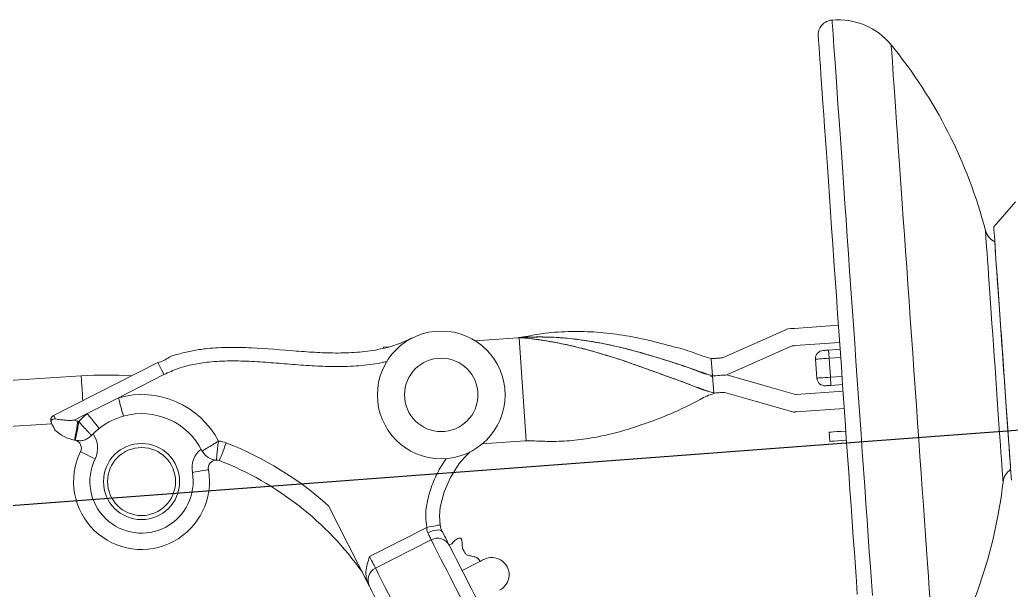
# Model space of a CAD drawing. Header units: millimetres. Extents: x 1587714 to 3094800, y -694377 to -413614.
# Drawn here: x 2254797.6 to 2255162.2, y -551070.5 to -550860.6 of the extents above; entities that cross this region are included whole.
import ezdxf

# ---------------------------------------------------------------- set-up
doc = ezdxf.new("R2010")
doc.units = ezdxf.units.MM

# ---------------------------------------------------------------- blocks, each defined once
blk = doc.blocks.new('poste RT1 vista lateral')
at = {"color": 7, "linetype": 'Continuous', "lineweight": 15}
for p, q in [((-1223.9701, 7817.9762), (-1231.936, 7808.8124)), ((-1289.0289, 7772.5918), (-1305.1416, 7771.4646)), ((-1407.0499, 7767.998), (-1422.672, 7766.9051)), ((-1406.5173, 7768.0418), (-1405.9574, 7768.0657)), ((-1406.5168, 7768.0352), (-1403.8661, 7730.1276)), ((-1304.9919, 7765.1103), (-1288.586, 7766.2575)), ((-1454.47, 7764.6821), (-1456.3951, 7764.5476)), ((-1456.3679, 7764.1585), (-1456.3951, 7764.5476)), ((-1292.6708, 7763.4652), (-1288.4116, 7763.7637)), ((-1577.6769, 7739.424), (-1539.3774, 7758.939)), ((-1335.805, 7760.299), (-1335.362, 7753.9647)), ((-1297.4493, 7760.1235), (-1296.961, 7753.1407)), ((-1292.4614, 7760.4725), (-1291.9732, 7753.4897)), ((-1567.5374, 7754.0152), (-1962.7506, 7729.1966)), ((-1537.1074, 7754.4835), (-1553.8694, 7745.9433)), ((-1336.0922, 7753.5908), (-1335.362, 7753.9637)), ((-1334.919, 7747.6294), (-1335.362, 7753.9647)), ((-1335.3386, 7753.6299), (-1335.362, 7753.9647)), ((-1304.5675, 7747.0953), (-1287.3303, 7748.3008)), ((-1287.5047, 7750.7946), (-1291.764, 7750.4971)), ((-1553.8694, 7745.9433), (-1565.2834, 7740.1278)), ((-1286.8873, 7741.9665), (-1304.4178, 7740.741)), ((-1565.2834, 7740.1278), (-1570.1217, 7737.6616)), ((-1961.6851, 7712.2298), (-1578.3318, 7736.3036)), ((-1569.7042, 7730.3116), (-1569.7003, 7730.3288)), ((-1563.7283, 7732.0397), (-1563.7401, 7732.0521)), ((-1404.3991, 7730.0904), (-1420.013, 7728.9984)), ((-1403.8655, 7730.1199), (-1403.6875, 7730.1371)), ((-1403.6911, 7730.1419), (-1403.2008, 7730.1838)), ((-1292.4693, 7733.2556), (-1292.2319, 7729.8605)), ((-1461.9946, 7677.5286), (-1476.6127, 7706.218)), ((-1440.4722, 7698.2138), (-1461.4708, 7687.5136)), ((-1435.5898, 7699.4889), (-1435.4433, 7698.7116)), ((-1438.8046, 7693.6657), (-1459.2877, 7683.2297)), ((-1431.24, 7692.1647), (-1432.183, 7691.684))]:
    blk.add_line(p, q, dxfattribs=at)
at = {"color": 8, "linetype": 'Continuous', "lineweight": 15}
for p, q in [((-1288.2023, 7760.7701), (-1292.4614, 7760.4725)), ((-1291.9732, 7753.4897), (-1287.7141, 7753.7873))]:
    blk.add_line(p, q, dxfattribs=at)
at = {"color": 5, "linetype": 'Continuous', "lineweight": 15, "flags": 128}
for points in [[(-1291.3648, 7884.8641), (-1291.3617, 7884.8193), (-1291.3369, 7884.4655), (-1291.2875, 7883.7569), (-1291.2134, 7882.6983), (-1291.115, 7881.2907), (-1290.9924, 7879.5378), (-1290.8462, 7877.4455), (-1290.6765, 7875.0203), (-1290.484, 7872.267), (-1290.2692, 7869.1943), (-1290.0326, 7865.8116), (-1289.7749, 7862.1266), (-1289.497, 7858.1507), (-1289.1993, 7853.8945), (-1288.8829, 7849.3712), (-1288.5488, 7844.5914), (-1288.1976, 7839.5693), (-1287.8304, 7834.3184), (-1287.4483, 7828.8548), (-1287.0523, 7823.1919), (-1286.6437, 7817.3468), (-1286.2233, 7811.3358), (-1285.7925, 7805.1751), (-1285.3524, 7798.8818), (-1284.9043, 7792.4731), (-1284.4494, 7785.9681), (-1283.989, 7779.3839), (-1283.5243, 7772.7387), (-1283.0568, 7766.0515), (-1282.5875, 7759.3415), (-1282.118, 7752.6267), (-1281.6494, 7745.9261), (-1281.1832, 7739.2581), (-1280.7204, 7732.6415), (-1280.2626, 7726.0945), (-1279.811, 7719.6352), (-1279.3667, 7713.2819), (-1278.9311, 7707.0525), (-1278.5054, 7700.9642), (-1278.0906, 7695.0343), (-1277.6882, 7689.2788), (-1277.2991, 7683.7132), (-1276.9243, 7678.3545), (-1276.565, 7673.2161)], [(-1296.4693, 7878.9933), (-1296.4567, 7878.8149), (-1296.4193, 7878.2799), (-1296.3571, 7877.3901), (-1296.2703, 7876.1475), (-1296.1591, 7874.5568), (-1296.0238, 7872.6218), (-1295.8648, 7870.3492), (-1295.6826, 7867.7437), (-1295.4778, 7864.815), (-1295.2509, 7861.5706), (-1295.0028, 7858.021), (-1294.7338, 7854.1749), (-1294.445, 7850.0454), (-1294.1372, 7845.6433), (-1293.8113, 7840.9817), (-1293.4682, 7836.0751), (-1293.1089, 7830.9376), (-1292.7344, 7825.5837), (-1292.3461, 7820.0295), (-1291.9448, 7814.2912), (-1291.5319, 7808.3861), (-1291.1084, 7802.3303), (-1290.6758, 7796.1428), (-1290.2351, 7789.8409), (-1289.7878, 7783.4437), (-1289.3351, 7776.9701), (-1288.8784, 7770.4384), (-1288.4189, 7763.8686), (-1287.9582, 7757.2787), (-1287.4973, 7750.6897), (-1287.0379, 7744.1189), (-1286.5812, 7737.5882), (-1286.1286, 7731.1137), (-1285.6812, 7724.7174), (-1285.2406, 7718.4155), (-1284.8079, 7712.2281), (-1284.3844, 7706.1722), (-1283.9715, 7700.2671), (-1283.5702, 7694.5288), (-1283.1818, 7688.9746), (-1282.8074, 7683.6207), (-1282.4482, 7678.4823), (-1282.105, 7673.5756)], [(-1234.9613, 7807.5125), (-1234.9489, 7807.3361), (-1234.9121, 7806.8087), (-1234.8509, 7805.9351), (-1234.7661, 7804.7202), (-1234.6579, 7803.1743), (-1234.5275, 7801.3089), (-1234.3758, 7799.1393), (-1234.2037, 7796.6797), (-1234.013, 7793.9513), (-1233.8048, 7790.9729), (-1233.5806, 7787.7686), (-1233.3425, 7784.3621), (-1233.0919, 7780.7791), (-1232.8309, 7777.0474), (-1232.5615, 7773.1946), (-1232.2858, 7769.2511), (-1232.0058, 7765.2466), (-1231.7236, 7761.2116), (-1231.4414, 7757.1757), (-1231.1614, 7753.1712), (-1230.8857, 7749.2278), (-1230.6163, 7745.3759), (-1230.3553, 7741.6441), (-1230.1047, 7738.0612), (-1229.8666, 7734.6537), (-1229.6424, 7731.4494), (-1229.4342, 7728.472), (-1229.2433, 7725.7426), (-1229.0714, 7723.284), (-1228.9197, 7721.1134), (-1228.7893, 7719.2481), (-1228.6811, 7717.7022), (-1228.5963, 7716.4881), (-1228.5351, 7715.6136), (-1228.4983, 7715.0862), (-1228.4859, 7714.9107)]]:
    blk.add_lwpolyline(points, dxfattribs=at)
at = {"color": 8, "linetype": 'Continuous', "lineweight": 15, "flags": 128}
for points in [[(-1269.6392, 7875.7584), (-1269.6268, 7875.581), (-1269.5896, 7875.0498), (-1269.528, 7874.1677), (-1269.4418, 7872.9355), (-1269.3314, 7871.3572), (-1269.1973, 7869.4384), (-1269.0397, 7867.1849), (-1268.8592, 7864.6033), (-1268.6562, 7861.7013), (-1268.4315, 7858.4874), (-1268.1857, 7854.9721), (-1267.9195, 7851.166), (-1267.6338, 7847.0805), (-1267.3294, 7842.7269), (-1267.0073, 7838.1197), (-1266.6684, 7833.2732), (-1266.3136, 7828.2015), (-1265.9443, 7822.9201), (-1265.5614, 7817.4441), (-1265.1662, 7811.7917), (-1264.7597, 7805.979), (-1264.3433, 7800.0243), (-1263.9182, 7793.9456), (-1263.4857, 7787.761), (-1263.0473, 7781.4887), (-1262.6039, 7775.1496), (-1262.1573, 7768.7609), (-1261.7084, 7762.3436), (-1261.259, 7755.9168), (-1260.8103, 7749.4996), (-1260.3635, 7743.1109), (-1259.9203, 7736.7718), (-1259.4817, 7730.4995), (-1259.0492, 7724.3149), (-1258.6241, 7718.2362), (-1258.2077, 7712.2815), (-1257.8013, 7706.4688), (-1257.406, 7700.8164), (-1257.0231, 7695.3413), (-1256.6538, 7690.0589), (-1256.2992, 7684.9873), (-1255.9603, 7680.1407), (-1255.6381, 7675.5335), (-1255.3337, 7671.181)], [(-1567.5374, 7754.0152), (-1567.5345, 7753.9685), (-1567.5113, 7753.6004), (-1567.4661, 7752.8784), (-1567.4005, 7751.8361), (-1567.3178, 7750.5181), (-1567.2213, 7748.9827), (-1567.1154, 7747.2956), (-1567.0046, 7745.5323), (-1566.9638, 7744.8828)]]:
    blk.add_lwpolyline(points, dxfattribs=at)
at = {"color": 7, "linetype": 'Continuous', "lineweight": 15, "flags": 128}
for points in [[(-1231.936, 7808.8124), (-1231.933, 7808.7685), (-1231.9085, 7808.4185), (-1231.8596, 7807.7195), (-1231.7869, 7806.679), (-1231.6907, 7805.3029), (-1231.5717, 7803.6015), (-1231.4309, 7801.5883), (-1231.2693, 7799.2775), (-1231.0882, 7796.6874), (-1230.8888, 7793.8349), (-1230.6725, 7790.7431), (-1230.4411, 7787.4348), (-1230.1964, 7783.9339), (-1229.9399, 7780.2651), (-1229.6737, 7776.458), (-1229.3996, 7772.5394), (-1229.1198, 7768.5387), (-1228.8364, 7764.4846), (-1228.5513, 7760.4086), (-1228.2669, 7756.3403), (-1227.985, 7752.3091), (-1227.7078, 7748.3456), (-1227.4374, 7744.4785), (-1227.1759, 7740.7382), (-1226.9249, 7737.1495), (-1226.6866, 7733.742), (-1226.4627, 7730.5386), (-1226.2546, 7727.5641), (-1226.0641, 7724.8404), (-1225.8926, 7722.3876), (-1225.7413, 7720.2237), (-1225.6114, 7718.365), (-1225.5036, 7716.8248), (-1225.4191, 7715.6146)], [(-1231.5542, 7803.3307), (-1231.5417, 7803.1514), (-1231.5043, 7802.6173), (-1231.4424, 7801.7313), (-1231.3563, 7800.5011), (-1231.247, 7798.938), (-1231.1153, 7797.0545), (-1230.9623, 7794.8668), (-1230.7895, 7792.3939), (-1230.5981, 7789.6578), (-1230.3899, 7786.6795), (-1230.1666, 7783.4866), (-1229.9301, 7780.1058), (-1229.6826, 7776.5648), (-1229.426, 7772.8951), (-1229.1625, 7769.1281), (-1228.8944, 7765.2943), (-1228.624, 7761.4281), (-1228.3538, 7757.5619), (-1228.0857, 7753.7282), (-1227.8222, 7749.9611), (-1227.5656, 7746.2914), (-1227.318, 7742.7504), (-1227.0816, 7739.3696), (-1226.8583, 7736.1758), (-1226.6501, 7733.1984), (-1226.4587, 7730.4614), (-1226.2859, 7727.9894), (-1226.1329, 7725.8017), (-1226.0012, 7723.9182), (-1225.8919, 7722.3551), (-1225.8058, 7721.1249), (-1225.7438, 7720.2389), (-1225.7065, 7719.7039), (-1225.694, 7719.5256), (-1225.694, 7719.5256)], [(-1307.6228, 7771.291), (-1321.0848, 7765.2981), (-1331.662, 7760.5889)], [(-1305.1416, 7771.4646), (-1306.5311, 7771.3673), (-1307.6228, 7771.291)], [(-1406.5168, 7768.0352), (-1406.5168, 7768.0352)], [(-1330.1021, 7754.3318), (-1316.6402, 7760.3257), (-1306.0629, 7765.0349)], [(-1294.6659, 7763.3259), (-1294.6276, 7763.3288), (-1294.514, 7763.3364), (-1294.3297, 7763.3498), (-1294.0815, 7763.3669), (-1293.7792, 7763.3879), (-1293.4343, 7763.4118), (-1293.06, 7763.4385), (-1292.6708, 7763.4652)], [(-1292.6708, 7763.4652), (-1292.6667, 7763.4079), (-1292.6548, 7763.2372), (-1292.6355, 7762.9607), (-1292.6095, 7762.5887), (-1292.5778, 7762.1357), (-1292.5416, 7761.6179), (-1292.5023, 7761.0562), (-1292.4614, 7760.4725)], [(-1537.1074, 7754.4835), (-1537.5503, 7755.3532), (-1537.9761, 7756.1886), (-1538.3685, 7756.9592), (-1538.7124, 7757.6334), (-1538.9947, 7758.1875), (-1539.2045, 7758.5995), (-1539.3338, 7758.8532), (-1539.3774, 7758.939)], [(-1292.4614, 7760.4725), (-1293.4346, 7760.4048), (-1294.3702, 7760.339), (-1295.2326, 7760.2789), (-1295.9884, 7760.2265), (-1296.6087, 7760.1826), (-1297.0696, 7760.1502), (-1297.3534, 7760.1302), (-1297.4493, 7760.1235)], [(-1335.362, 7753.9647), (-1335.362, 7753.9647)], [(-1330.1021, 7754.3318), (-1315.937, 7750.2701), (-1304.8072, 7747.0791)], [(-1296.961, 7753.1407), (-1296.8652, 7753.1474), (-1296.5813, 7753.1674), (-1296.1205, 7753.1998), (-1295.5001, 7753.2427), (-1294.7443, 7753.2961), (-1293.8819, 7753.3562), (-1292.9463, 7753.422), (-1291.9732, 7753.4897)], [(-1291.9732, 7753.4897), (-1291.9324, 7752.9061), (-1291.8932, 7752.3444), (-1291.8569, 7751.8275), (-1291.8252, 7751.3735), (-1291.7992, 7751.0016), (-1291.7799, 7750.725), (-1291.768, 7750.5543), (-1291.764, 7750.4971)], [(-1291.764, 7750.4971), (-1292.1532, 7750.4694), (-1292.5275, 7750.4437), (-1292.8724, 7750.4199), (-1293.1747, 7750.3989), (-1293.4229, 7750.3808), (-1293.6072, 7750.3684), (-1293.7208, 7750.3598), (-1293.759, 7750.3579)], [(-1552.0045, 7739.1961), (-1552.0404, 7739.3258), (-1552.1465, 7739.7091), (-1552.3187, 7740.3328), (-1552.5507, 7741.1721), (-1552.8333, 7742.1944), (-1553.1557, 7743.3608), (-1553.5056, 7744.6272), (-1553.8694, 7745.9433)], [(-1334.5889, 7747.6532), (-1334.7738, 7747.6399), (-1334.919, 7747.6294)], [(-1334.919, 7747.6294), (-1334.919, 7747.6294)], [(-1305.4812, 7740.6666), (-1319.6464, 7744.7283), (-1330.7761, 7747.9193)], [(-1577.6769, 7739.424), (-1577.666, 7739.403), (-1577.6333, 7739.3382), (-1577.5793, 7739.2323), (-1577.5043, 7739.0854), (-1577.4092, 7738.8985), (-1577.2948, 7738.6744), (-1577.1622, 7738.414), (-1577.0127, 7738.1203)], [(-1569.959, 7730.3689), (-1569.9354, 7730.5014), (-1569.8654, 7730.8934), (-1569.7518, 7731.5304), (-1569.599, 7732.3868), (-1569.4128, 7733.4311), (-1569.2002, 7734.6232), (-1568.9697, 7735.9154), (-1568.7299, 7737.2601)], [(-1560.921, 7734.6528), (-1561.0048, 7734.7577), (-1561.253, 7735.0695), (-1561.6562, 7735.5759), (-1562.1987, 7736.2559), (-1562.8597, 7737.0856), (-1563.6139, 7738.0326), (-1564.4322, 7739.0597), (-1565.2834, 7740.1278)], [(-1578.4814, 7736.5973), (-1578.4976, 7736.6297), (-1578.5116, 7736.6574), (-1578.5237, 7736.6803), (-1578.5335, 7736.6993), (-1578.5411, 7736.7146), (-1578.5466, 7736.7251), (-1578.5499, 7736.7318), (-1578.551, 7736.7337)], [(-1286.3085, 7733.6867), (-1288.0337, 7733.5656), (-1289.5741, 7733.4588), (-1290.8086, 7733.372), (-1291.7132, 7733.309), (-1292.2701, 7733.2699), (-1292.4688, 7733.2556), (-1292.4693, 7733.2556)], [(-1403.8661, 7730.1276), (-1403.8661, 7730.1276)], [(-1286.071, 7730.2916), (-1287.7963, 7730.1705), (-1289.3366, 7730.0627), (-1290.5711, 7729.9769), (-1291.4757, 7729.913), (-1292.0328, 7729.8748), (-1292.2314, 7729.8605), (-1292.2319, 7729.8605)], [(-1567.792, 7726.0973), (-1567.6885, 7726.0468), (-1567.3818, 7725.8971), (-1566.8839, 7725.6529), (-1566.2137, 7725.3249), (-1565.3971, 7724.9253), (-1564.4655, 7724.4685), (-1563.4546, 7723.9735), (-1562.4033, 7723.4595)], [(-1516.7015, 7722.8129), (-1516.6526, 7722.9388), (-1516.508, 7723.3098), (-1516.2732, 7723.9125), (-1515.9572, 7724.7241), (-1515.572, 7725.7121), (-1515.1326, 7726.8393), (-1514.6559, 7728.0629), (-1514.16, 7729.336)], [(-1424.4533, 7726.0573), (-1424.4533, 7726.0573), (-1424.4917, 7726.0249), (-1426.6096, 7724.0069), (-1428.4879, 7721.76), (-1431.7389, 7716.6026), (-1434.0236, 7711.3688), (-1435.505, 7705.7135), (-1435.8194, 7702.493), (-1435.5661, 7699.178)], [(-1520.7428, 7719.4932), (-1520.8563, 7719.4722), (-1521.1925, 7719.413), (-1521.7383, 7719.3158), (-1522.4729, 7719.1842), (-1523.3681, 7719.0249), (-1524.3892, 7718.8427), (-1525.4974, 7718.6453), (-1526.6498, 7718.4403)], [(-1435.5661, 7699.178), (-1435.6604, 7699.1599), (-1435.9396, 7699.1045), (-1436.393, 7699.0159), (-1437.0031, 7698.8957), (-1437.7465, 7698.7498), (-1438.5946, 7698.5829), (-1439.515, 7698.4017), (-1440.4722, 7698.2138)], [(-1434.7367, 7696.6956), (-1434.9975, 7696.996), (-1435.4195, 7697.1972), (-1435.9865, 7697.2926), (-1436.6766, 7697.2773), (-1437.4633, 7697.1524), (-1438.3166, 7696.9225), (-1439.2034, 7696.5973), (-1440.0899, 7696.1882)], [(-1435.5661, 7699.178), (-1435.2137, 7697.8381), (-1435.0421, 7697.3708), (-1434.7367, 7696.6956), (-1434.7367, 7696.6956)], [(-1438.8046, 7693.6657), (-1438.8865, 7693.8269), (-1438.9943, 7694.0386), (-1439.1267, 7694.298), (-1439.2819, 7694.6032), (-1439.4581, 7694.9484), (-1439.6531, 7695.3318), (-1439.8646, 7695.7467), (-1440.0899, 7696.1882)], [(-1418.9393, 7654.6786), (-1419.2576, 7655.3032), (-1419.7343, 7656.2388), (-1420.3618, 7657.47), (-1421.1296, 7658.9768), (-1422.0254, 7660.7354), (-1423.0346, 7662.7162), (-1424.1406, 7664.8867), (-1425.3254, 7667.2118), (-1426.5699, 7669.6541), (-1427.8536, 7672.1737), (-1429.1558, 7674.7286), (-1430.4549, 7677.2788), (-1431.7301, 7679.7812), (-1432.9606, 7682.1969), (-1434.1261, 7684.4838), (-1435.2077, 7686.6066), (-1436.1879, 7688.5302), (-1437.0506, 7690.2239), (-1437.7819, 7691.6592), (-1438.3697, 7692.8122), (-1438.8046, 7693.6657)], [(-1434.7367, 7696.6956), (-1434.2861, 7695.8115), (-1433.8631, 7694.9809), (-1433.4729, 7694.216), (-1433.1204, 7693.5236), (-1432.8099, 7692.9142), (-1432.5452, 7692.3945), (-1432.3296, 7691.972), (-1432.1657, 7691.6497)], [(-1432.1657, 7691.6497), (-1431.7593, 7690.8524), (-1431.1927, 7689.7404), (-1430.4783, 7688.3385), (-1429.6319, 7686.6772), (-1428.6722, 7684.7937), (-1427.6207, 7682.73), (-1426.5005, 7680.5317), (-1425.3365, 7678.2467), (-1424.1546, 7675.9274), (-1422.9808, 7673.6233), (-1421.8414, 7671.387), (-1420.7614, 7669.2679), (-1419.7649, 7667.3119), (-1418.8738, 7665.5629), (-1418.1082, 7664.0608), (-1417.4847, 7662.8373), (-1417.0173, 7661.9198), (-1416.7164, 7661.3286)], [(-1461.4708, 7687.5136), (-1461.1053, 7686.7964), (-1460.7492, 7686.0974), (-1460.412, 7685.4355), (-1460.1025, 7684.828), (-1459.8287, 7684.2911), (-1459.5979, 7683.8381), (-1459.4158, 7683.4815), (-1459.2877, 7683.2297)], [(-1419.405, 7686.455), (-1419.5674, 7686.372), (-1420.0523, 7686.125), (-1420.8526, 7685.7169), (-1421.9565, 7685.1552), (-1423.3481, 7684.4456), (-1425.0069, 7683.6007), (-1426.909, 7682.6317), (-1427.4341, 7682.3637)], [(-1459.2877, 7683.2297), (-1458.8528, 7682.3761), (-1458.265, 7681.2222), (-1457.5338, 7679.7869), (-1456.6711, 7678.0941), (-1455.6908, 7676.1706), (-1454.6092, 7674.0477), (-1453.4436, 7671.7598), (-1452.2132, 7669.3451), (-1450.938, 7666.8427), (-1449.6388, 7664.2926), (-1448.3368, 7661.7367), (-1447.053, 7659.2171), (-1445.8086, 7656.7748), (-1444.6236, 7654.4497), (-1443.5177, 7652.2791), (-1442.5085, 7650.2984), (-1441.6128, 7648.5407), (-1440.8448, 7647.033), (-1440.2174, 7645.8018), (-1439.7407, 7644.8662), (-1439.4224, 7644.2416)], [(-1461.5588, 7676.6732), (-1461.5992, 7676.7523), (-1461.6436, 7676.8401), (-1461.6921, 7676.9354), (-1461.7448, 7677.0384), (-1461.8015, 7677.1491), (-1461.8619, 7677.2683), (-1461.9264, 7677.3951), (-1461.9946, 7677.5286)], [(-1454.8893, 7663.584), (-1455.8937, 7665.5552), (-1457.0139, 7667.7535), (-1458.0654, 7669.8172), (-1459.0251, 7671.7007), (-1459.8715, 7673.362), (-1460.5859, 7674.7639), (-1461.1525, 7675.8759), (-1461.5588, 7676.6732)]]:
    blk.add_lwpolyline(points, dxfattribs=at)
at = {"color": 7, "linetype": 'Continuous', "lineweight": 15}
for centre, radius in [((-1435.1184, 7746.9886), 23.492), ((-1435.1184, 7746.9886), 13.5), ((-1545.3466, 7715.1077), 14), ((-1545.3466, 7715.1077), 12.5)]:
    blk.add_circle(centre, radius, dxfattribs=at)
at = {"color": 5, "linetype": 'Continuous', "lineweight": 15}
for centre, radius, start, end in [((-1290.9827, 7879.3772), 5.5, 93.984922, 184), ((-1289.0467, 7859.9241), 25.0474, 39.209971, 95.310398), ((-1409.1032, 7761.961), 180, 14.657221, 39.213083), ((-1228.6725, 7809.1572), 6.5003, 194.657221, 243.684476), ((-1222.0295, 7714.1567), 6.5003, 124.315524, 173.342779), ((-1407.2726, 7735.7826), 180, 328.786917, 353.342779)]:
    blk.add_arc(centre, radius, start, end, dxfattribs=at)
at = {"color": 7, "linetype": 'Continuous', "lineweight": 15}
for centre, radius, start, end in [((-1294.4566, 7760.3332), 3, 94, 184), ((-1558.7943, 7614.7896), 139.5, 86.038239, 93.593357), ((-1293.9683, 7753.3502), 3, 184, 274), ((-1545.3466, 7715.1077), 31.9915, 27.720285, 105.450645), ((-1576.769, 7737.6421), 2, 117, 207), ((-1567.5138, 7744.0793), 6.9269, 247.883877, 259.888291), ((-1570.4855, 7727.4163), 9.999, 78.397586, 79.888291), ((-1545.3466, 7715.1077), 31.9915, 128.549355, 136.297694), ((-1545.3466, 7715.1077), 24.9915, 26.667059, 105.450645), ((-1567.5138, 7744.0793), 13.9269, 225.99118, 259.888291), ((-1545.3466, 7715.1077), 24.9915, 128.549355, 137.35092), ((-1570.4855, 7727.4163), 2.999, 74.900981, 79.888291), ((-1570.4855, 7727.4163), 2.999, 333.9125, 74.900981), ((-1570.4855, 7727.4163), 8.999, 333.9125, 35.477904), ((-1517.7904, 7720.019), 9.999, 68.711035, 85.620393), ((-1545.3466, 7715.1077), 24.9915, 153.9125, 10.105479), ((-1517.7904, 7720.019), 8.999, 128.540075, 190.105479), ((-1517.6517, 7729.0169), 6, 206.667059, 269.116998), ((-1558.7943, 7614.7896), 122.935, 48.048951, 68.711035), ((-1545.3466, 7715.1077), 18.9915, 153.9125, 10.105479), ((-1517.7904, 7720.019), 2.999, 89.116998, 190.105479), ((-1517.7904, 7720.019), 2.999, 68.711035, 89.116998), ((-1558.7943, 7614.7896), 115.935, 35.261034, 68.711035), ((-1436.4936, 7689.3368), 4.9072, 28.120785, 118.094699), ((-1416.5222, 7680.7968), 6.35, 297, 117), ((-1457.1423, 7678.815), 4.9084, 115.917893, 205.871796)]:
    blk.add_arc(centre, radius, start, end, dxfattribs=at)
for points, knots in [([(-1335.7857, 7760.4315), (-1336.9739, 7760.7065), (-1339.3625, 7761.2593), (-1343.8028, 7763.1976), (-1350.5087, 7764.8951), (-1359.0003, 7767.2205), (-1368.3928, 7769.0797), (-1377.8459, 7770.2045), (-1387.3302, 7770.4271), (-1394.8124, 7769.9746), (-1400.0635, 7769.2112), (-1403.143, 7768.5955), (-1405.3948, 7768.2531), (-1406.5143, 7768.0829)], [0, 0, 0, 0, 0.04789249, 0.09627018, 0.192619, 0.32360969, 0.45459353, 0.58925788, 0.72390792, 0.86128678, 0.90767801, 0.95409741, 1, 1, 1, 1]), ([(-1539.3774, 7758.939), (-1539.3773, 7758.939), (-1537.823, 7758.939), (-1535.2197, 7761.2293), (-1530.6222, 7762.2726), (-1525.9776, 7763.4293), (-1520.0791, 7764.2113), (-1513.0324, 7764.5664), (-1502.1022, 7764.2603), (-1491.3557, 7763.2915), (-1480.7375, 7762.5471), (-1472.972, 7762.3073), (-1465.1624, 7762.5895), (-1457.9526, 7763.6209), (-1451.4211, 7765.3427), (-1447.673, 7767.0561), (-1445.7835, 7767.9198)], [0, 0, 0, 0, 0.000001251, 0.048947707, 0.097910376, 0.148686386, 0.199482408, 0.285000403, 0.370593857, 0.54358976, 0.624689989, 0.705762749, 0.788150824, 0.870436797, 0.934687751, 1, 1, 1, 1]), ([(-1406.5168, 7768.0352), (-1406.6163, 7768.0281), (-1406.794, 7768.0156), (-1406.9717, 7768.0034), (-1407.0499, 7767.998)], [0, 0, 0, 0, 0.55994864, 1, 1, 1, 1]), ([(-1334.9038, 7747.7629), (-1336.1256, 7748.0322), (-1338.6825, 7748.5957), (-1342.1486, 7750.2127), (-1345.7192, 7751.5877), (-1349.2619, 7752.8514), (-1352.6846, 7754.0391), (-1355.8587, 7755.1825), (-1358.8523, 7756.2862), (-1361.8495, 7757.3822), (-1364.8848, 7758.4578), (-1367.8826, 7759.4708), (-1370.9311, 7760.4554), (-1374.2906, 7761.5045), (-1377.619, 7762.5103), (-1381.0246, 7763.4948), (-1384.3063, 7764.3728), (-1387.6477, 7765.1658), (-1390.8287, 7765.8204), (-1394.0112, 7766.4182), (-1397.1331, 7766.9529), (-1400.3334, 7767.454), (-1403.3209, 7767.8084), (-1405.5034, 7767.9601), (-1406.5418, 7768.0323)], [0, 0, 0, 0, 0.04915887, 0.10287527, 0.14926683, 0.19896927, 0.24992365, 0.29090208, 0.33095302, 0.37496022, 0.41626644, 0.45782891, 0.4999861, 0.54328019, 0.59800311, 0.63943718, 0.68665449, 0.73624727, 0.779809, 0.81951266, 0.86952601, 0.91171271, 0.95799743, 1, 1, 1, 1]), ([(-1336.3802, 7748.1425), (-1337.5976, 7748.5637), (-1340.536, 7749.5805), (-1345.1285, 7751.2993), (-1350.2847, 7753.1952), (-1355.5717, 7755.0998), (-1360.7402, 7756.9708), (-1365.8819, 7758.8026), (-1369.7366, 7760.0935), (-1372.5013, 7760.9733), (-1373.997, 7761.4344), (-1375.4339, 7761.8679), (-1376.8349, 7762.2809), (-1378.3277, 7762.7109), (-1379.8036, 7763.1256), (-1381.0851, 7763.4756), (-1382.2258, 7763.7811), (-1383.2379, 7764.0486), (-1384.2914, 7764.3194), (-1385.2431, 7764.5576), (-1386.1293, 7764.7762), (-1387.0009, 7764.9846), (-1387.8838, 7765.1925), (-1388.9548, 7765.4338), (-1390.4102, 7765.7502), (-1392.0845, 7766.0853), (-1393.8277, 7766.4083), (-1395.4514, 7766.6879), (-1397.0957, 7766.9487), (-1399.0733, 7767.2478), (-1401.3484, 7767.5742), (-1403.9359, 7767.914), (-1405.6562, 7767.9681), (-1406.5167, 7767.9951)], [0, 0, 0, 0, 0.05157053, 0.12447652, 0.1966238, 0.27050063, 0.34889256, 0.41646929, 0.489619, 0.51317313, 0.53443723, 0.55342334, 0.57451436, 0.5942748, 0.61721863, 0.63763231, 0.6491117, 0.6660558, 0.6810093, 0.69427694, 0.70686653, 0.71904939, 0.73169224, 0.74480583, 0.76505581, 0.7942785, 0.81681001, 0.84011882, 0.86424578, 0.88772462, 0.92553551, 0.9627521, 1, 1, 1, 1]), ([(-1405.7524, 7768.0752), (-1404.7085, 7768.1251), (-1402.354, 7768.2375), (-1398.7025, 7768.3078), (-1394.72, 7768.2568), (-1390.7706, 7768.0067), (-1387.3752, 7767.6564), (-1384.6179, 7767.3189), (-1382.392, 7767.0116), (-1380.1259, 7766.6676), (-1377.8901, 7766.2935), (-1375.6566, 7765.8806), (-1373.4548, 7765.4369), (-1371.2203, 7764.9475), (-1368.9858, 7764.4231), (-1366.7543, 7763.8628), (-1364.52, 7763.2743), (-1362.2842, 7762.6582), (-1360.0469, 7762.0203), (-1357.8076, 7761.3657), (-1355.568, 7760.6905), (-1353.1946, 7759.9604), (-1350.7225, 7759.1756), (-1348.1459, 7758.3322), (-1345.6148, 7757.485), (-1343.052, 7756.611), (-1340.4924, 7755.7331), (-1337.9141, 7754.8471), (-1336.2142, 7754.2593), (-1335.362, 7753.9647)], [0, 0, 0, 0, 0.04527292, 0.10211224, 0.15800263, 0.21730515, 0.2720808, 0.30372656, 0.33544232, 0.36735631, 0.40062411, 0.43094127, 0.46266651, 0.49446934, 0.52606949, 0.55767033, 0.58926529, 0.62085875, 0.65245147, 0.68403955, 0.71563462, 0.74722487, 0.78440075, 0.82013943, 0.8560844, 0.89124907, 0.92830067, 0.96405623, 1, 1, 1, 1]), ([(-1404.6317, 7768.1363), (-1404.1994, 7768.1606), (-1402.6838, 7768.2459), (-1399.2949, 7768.3244), (-1392.7856, 7768.2023), (-1384.2064, 7767.4026), (-1374.3217, 7765.705), (-1364.2625, 7763.3536), (-1354.4178, 7760.3209), (-1346.7967, 7758.0251), (-1341.6495, 7756.0889), (-1338.5962, 7754.76), (-1336.4253, 7754.3167), (-1335.3454, 7754.0963)], [0, 0, 0, 0, 0.01839121, 0.06448612, 0.15641513, 0.298374, 0.44031014, 0.58620558, 0.73207877, 0.86549364, 0.91046956, 0.95546761, 1, 1, 1, 1]), ([(-1306.0629, 7765.0349), (-1305.863, 7765.0489), (-1305.5059, 7765.0737), (-1305.149, 7765.0991), (-1304.9919, 7765.1103)], [0, 0, 0, 0, 0.5599806, 1, 1, 1, 1]), ([(-1455.1548, 7759.2528), (-1455.5599, 7759.1604), (-1458.6, 7758.4669), (-1464.3901, 7757.6417), (-1472.5305, 7757.2942), (-1480.6861, 7757.5335), (-1488.7682, 7758.092), (-1496.7784, 7758.7746), (-1504.7361, 7759.3587), (-1512.7046, 7759.5796), (-1519.9235, 7759.237), (-1526.3253, 7758.267), (-1531.8916, 7756.8422), (-1535.372, 7755.2683), (-1537.1074, 7754.4835)], [0, 0, 0, 0, 0.01504271, 0.11288788, 0.21111952, 0.30973739, 0.40811385, 0.50439633, 0.60079807, 0.69694248, 0.79287543, 0.86193879, 0.93116208, 1, 1, 1, 1]), ([(-1334.8884, 7760.3629), (-1335.0595, 7760.3507), (-1335.365, 7760.3289), (-1335.6706, 7760.3081), (-1335.805, 7760.299)], [0, 0, 0, 0, 0.560055294, 1, 1, 1, 1]), ([(-1331.662, 7760.5889), (-1332.2643, 7760.5465), (-1333.3397, 7760.471), (-1334.4152, 7760.3959), (-1334.8884, 7760.3629)], [0, 0, 0, 0, 0.56002783, 1, 1, 1, 1]), ([(-1335.362, 7753.9647), (-1335.2457, 7753.9726), (-1335.0379, 7753.9867), (-1334.8301, 7754.0012), (-1334.7387, 7754.0076)], [0, 0, 0, 0, 0.55993333, 1, 1, 1, 1]), ([(-1335.362, 7753.9647), (-1335.2457, 7753.9726), (-1335.0379, 7753.9867), (-1334.8301, 7754.0012), (-1334.7387, 7754.0076)], [0, 0, 0, 0, 0.55993333, 1, 1, 1, 1]), ([(-1334.7387, 7754.0076), (-1333.8732, 7754.0684), (-1332.3277, 7754.1771), (-1330.7822, 7754.2845), (-1330.1021, 7754.3318)], [0, 0, 0, 0, 0.5600178, 1, 1, 1, 1]), ([(-1334.7387, 7754.0076), (-1333.8732, 7754.0684), (-1332.3277, 7754.1771), (-1330.7822, 7754.2845), (-1330.1021, 7754.3318)], [0, 0, 0, 0, 0.5600178, 1, 1, 1, 1]), ([(-1334.8817, 7747.4968), (-1335.7475, 7747.212), (-1337.4834, 7746.6408), (-1341.588, 7744.3371), (-1347.5217, 7741.3706), (-1355.3821, 7738.123), (-1363.2263, 7735.3019), (-1371.076, 7732.9304), (-1378.9918, 7731.188), (-1386.9166, 7730.1006), (-1393.2329, 7729.8022), (-1397.7772, 7729.9212), (-1400.7106, 7730.0511), (-1402.8342, 7730.0608), (-1403.8901, 7730.0656)], [0, 0, 0, 0, 0.03568295, 0.07154147, 0.18622879, 0.30116861, 0.41600252, 0.52969872, 0.64374419, 0.75768841, 0.87125187, 0.91434898, 0.95741518, 1, 1, 1, 1]), ([(-1330.7761, 7747.9193), (-1331.4879, 7747.8698), (-1332.7588, 7747.7813), (-1334.0297, 7747.6924), (-1334.5889, 7747.6532)], [0, 0, 0, 0, 0.55999459, 1, 1, 1, 1]), ([(-1304.8072, 7747.0791), (-1304.7625, 7747.0824), (-1304.6826, 7747.0883), (-1304.6027, 7747.0932), (-1304.5675, 7747.0953)], [0, 0, 0, 0, 0.56004846, 1, 1, 1, 1]), ([(-1304.4178, 7740.741), (-1304.6163, 7740.727), (-1304.9708, 7740.7019), (-1305.3253, 7740.6774), (-1305.4812, 7740.6666)], [0, 0, 0, 0, 0.56004673, 1, 1, 1, 1]), ([(-1577.0127, 7738.1203), (-1577.2957, 7738.1372), (-1577.833, 7738.1692), (-1578.3655, 7737.9065), (-1578.6162, 7737.5483), (-1578.6622, 7737.1779), (-1578.6015, 7736.8592), (-1578.5152, 7736.671), (-1578.4814, 7736.5973)], [0, 0, 0, 0, 0.26575468, 0.50471354, 0.69132405, 0.82927407, 0.93310356, 1, 1, 1, 1]), ([(-1577.0127, 7738.1203), (-1576.6946, 7738.0714), (-1575.8424, 7737.9404), (-1574.3247, 7737.7364), (-1572.5217, 7737.6008), (-1571.1152, 7737.585), (-1570.3205, 7737.652), (-1570.1283, 7737.6613), (-1570.1217, 7737.6616)], [0, 0, 0, 0, 0.15267712, 0.40898167, 0.665716, 0.91929003, 0.99724773, 1, 1, 1, 1]), ([(-1552.0045, 7739.1961), (-1553.6434, 7738.6495), (-1556.8445, 7737.5818), (-1559.584, 7735.6134), (-1560.921, 7734.6528)], [0, 0, 0, 0, 0.51195411, 1, 1, 1, 1]), ([(-1577.1897, 7734.0624), (-1577.2047, 7734.0918), (-1577.2344, 7734.1505), (-1577.4757, 7734.623), (-1577.8859, 7735.4289), (-1578.2685, 7736.1795), (-1578.4814, 7736.5973)], [0, 0, 0, 0, 0.19738935, 0.39383603, 0.66266997, 1, 1, 1, 1]), ([(-1569.7003, 7730.3288), (-1569.1642, 7730.23), (-1568.0922, 7730.0326), (-1566.4628, 7730.3007), (-1564.942, 7730.9435), (-1564.1407, 7731.6826), (-1563.7401, 7732.0521)], [0, 0, 0, 0, 0.25001512, 0.50000904, 0.75001187, 1, 1, 1, 1]), ([(-1523.0134, 7726.3243), (-1523.0103, 7726.3261), (-1522.9928, 7726.3361), (-1522.6408, 7726.5451), (-1521.5225, 7727.2121), (-1520.004, 7728.1396), (-1518.3999, 7729.1168), (-1517.5063, 7729.7078), (-1517.0317, 7729.9855), (-1517.0268, 7729.9883)], [0, 0, 0, 0, 0.04482601, 0.25463748, 0.45594976, 0.70826023, 0.84956707, 0.99845064, 1, 1, 1, 1]), ([(-1517.7441, 7723.0179), (-1517.744, 7723.0215), (-1517.7432, 7723.0418), (-1517.7254, 7723.4495), (-1517.6486, 7724.7476), (-1517.4731, 7726.73), (-1517.2311, 7728.6527), (-1517.0702, 7729.7047), (-1517.0277, 7729.9826), (-1517.0268, 7729.9883)], [0, 0, 0, 0, 0.04486974, 0.25486321, 0.45624967, 0.7085576, 0.92300492, 0.99841489, 1, 1, 1, 1]), ([(-1403.8661, 7730.1276), (-1403.9656, 7730.1205), (-1404.1433, 7730.108), (-1404.3209, 7730.0958), (-1404.3991, 7730.0904)], [0, 0, 0, 0, 0.56007328, 1, 1, 1, 1]), ([(-1440.4722, 7698.2138), (-1440.642, 7699.5734), (-1440.9879, 7702.3419), (-1440.4365, 7707.2914), (-1438.9488, 7712.9108), (-1436.5094, 7718.6406), (-1434.3344, 7722.0379), (-1433.3584, 7723.5625)], [0, 0, 0, 0, 0.15221649, 0.30994169, 0.55097236, 0.79848256, 1, 1, 1, 1]), ([(-1440.0899, 7696.1882), (-1440.1701, 7696.3702), (-1440.3973, 7696.8853), (-1440.4888, 7697.6072), (-1440.4752, 7698.1046), (-1440.4722, 7698.2138)], [0, 0, 0, 0, 0.298917445, 0.846057678, 1, 1, 1, 1]), ([(-1427.2385, 7690.4566), (-1427.2936, 7690.8268), (-1427.4063, 7691.5852), (-1427.4203, 7692.6452), (-1427.5029, 7693.4299), (-1427.6618, 7693.8761), (-1427.7949, 7694.0818), (-1427.9675, 7694.2126), (-1428.2374, 7694.3041), (-1428.7245, 7694.2648), (-1429.3901, 7693.9607), (-1430.324, 7693.2946), (-1430.8822, 7692.6061), (-1431.24, 7692.1647)], [0, 0, 0, 0, 0.14062763, 0.28813322, 0.39936776, 0.43484493, 0.46564491, 0.49007822, 0.51488465, 0.57132605, 0.66833479, 0.78734985, 1, 1, 1, 1]), ([(-1427.2385, 7690.4566), (-1427.0265, 7689.9961), (-1426.6527, 7689.1842), (-1426.1299, 7688.4602), (-1425.9036, 7688.1468)], [0, 0, 0, 0, 0.56720772, 1, 1, 1, 1]), ([(-1461.9946, 7677.5286), (-1462.1894, 7677.9842), (-1462.7733, 7679.3503), (-1462.9098, 7681.8499), (-1462.3758, 7684.7271), (-1461.7804, 7686.5763), (-1461.4722, 7687.5091), (-1461.4708, 7687.5136)], [0, 0, 0, 0, 0.14439174, 0.43292506, 0.71271836, 0.99862937, 1, 1, 1, 1]), ([(-1420.9517, 7685.6663), (-1420.9841, 7685.8203), (-1421.0639, 7686.1984), (-1421.6107, 7686.8978), (-1422.7711, 7687.4371), (-1424.31, 7687.7159), (-1425.3681, 7688.002), (-1425.9036, 7688.1468)], [0, 0, 0, 0, 0.0800098, 0.19655079, 0.4384034, 0.71578171, 1, 1, 1, 1])]:
    blk.add_open_spline(points, degree=3, knots=knots, dxfattribs=at)
at = {"color": 8, "linetype": 'Continuous', "lineweight": 15}
for points, knots in [([(-1569.7003, 7730.3288), (-1569.6704, 7730.4534), (-1569.6117, 7730.6975), (-1569.3173, 7732.0126), (-1568.9418, 7733.9522), (-1568.6493, 7735.8708), (-1568.5083, 7736.9257), (-1568.4752, 7737.2054), (-1568.4745, 7737.2115)], [0, 0, 0, 0, 0.21983944, 0.4306452, 0.69483984, 0.91925588, 0.99825639, 1, 1, 1, 1]), ([(-1563.7401, 7732.0521), (-1563.8283, 7732.1452), (-1564.0012, 7732.3278), (-1564.9246, 7733.3136), (-1566.1243, 7734.6087), (-1567.3862, 7736.003), (-1568.1106, 7736.7912), (-1568.4706, 7737.207), (-1568.4745, 7737.2115)], [0, 0, 0, 0, 0.219639784, 0.43039218, 0.694563686, 0.842486309, 0.998313828, 1, 1, 1, 1])]:
    blk.add_open_spline(points, degree=3, knots=knots, dxfattribs=at)

msp = doc.modelspace()

# ---------------------------------------------------------------- linework, layer by layer
at = {"color": 5}
msp.add_arc((2224825.192, -149545.2872), 402611.0256, 267.361191804, 274.509386243, dxfattribs=at)

# ---------------------------------------------------------------- block references
msp.add_blockref('poste RT1 vista lateral', (2256387.7201, -558745.6049))

doc.saveas('drawing.dxf')
